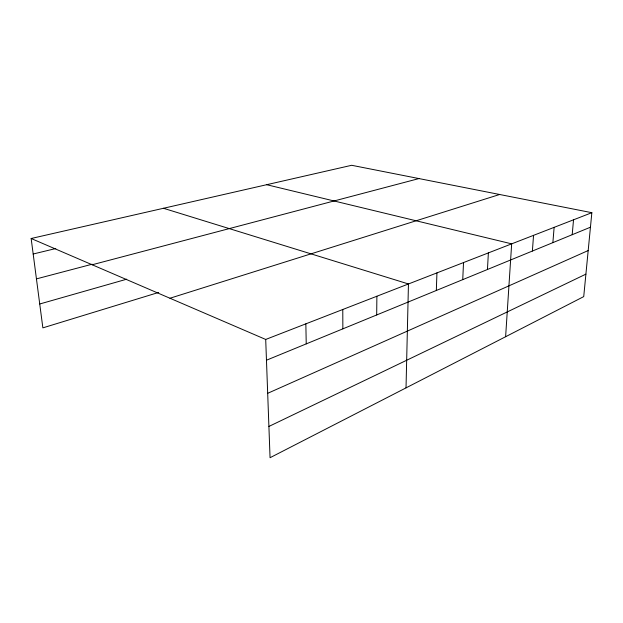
<?xml version="1.0" encoding="UTF-8"?>
<svg xmlns="http://www.w3.org/2000/svg" width="623" height="623" viewBox="0 0 623 623"><rect width="100%" height="100%" fill="white"/><g stroke="black" fill="none" stroke-linecap="round" stroke-linejoin="round"><path stroke-width="0.93" d="M376.689 314.965L376.884 296.236M406.025 387.872L408.454 283.963L163.475 208.277M436.326 290.482L436.941 272.897M462.741 279.641L463.52 262.563M487.451 269.494L488.377 252.907M505.619 336.724L511.67 243.85L266.683 184.704M532.385 251.046L533.545 235.346M552.874 242.635L554.127 227.348M572.194 234.707L573.534 219.81M31.15 238.5L351.676 165.29L591.85 212.692L583.728 296.61L270.055 457.71L265.702 339.449L31.15 238.5L42.862 327.862L158.717 292.413M268.902 426.451L585.9 274.143M267.68 393.315L588.182 250.555M266.465 360.211L590.44 227.216M265.702 339.449L591.85 212.692M169.954 298.238L499.646 194.493M39.732 303.993L126.695 279.197M92.173 264.767L418.975 178.575M36.446 278.886L92.126 264.222M33.183 254.005L55.782 248.538M305.846 323.843L306.236 343.88M342.782 309.491L342.86 328.851"/></g></svg>
